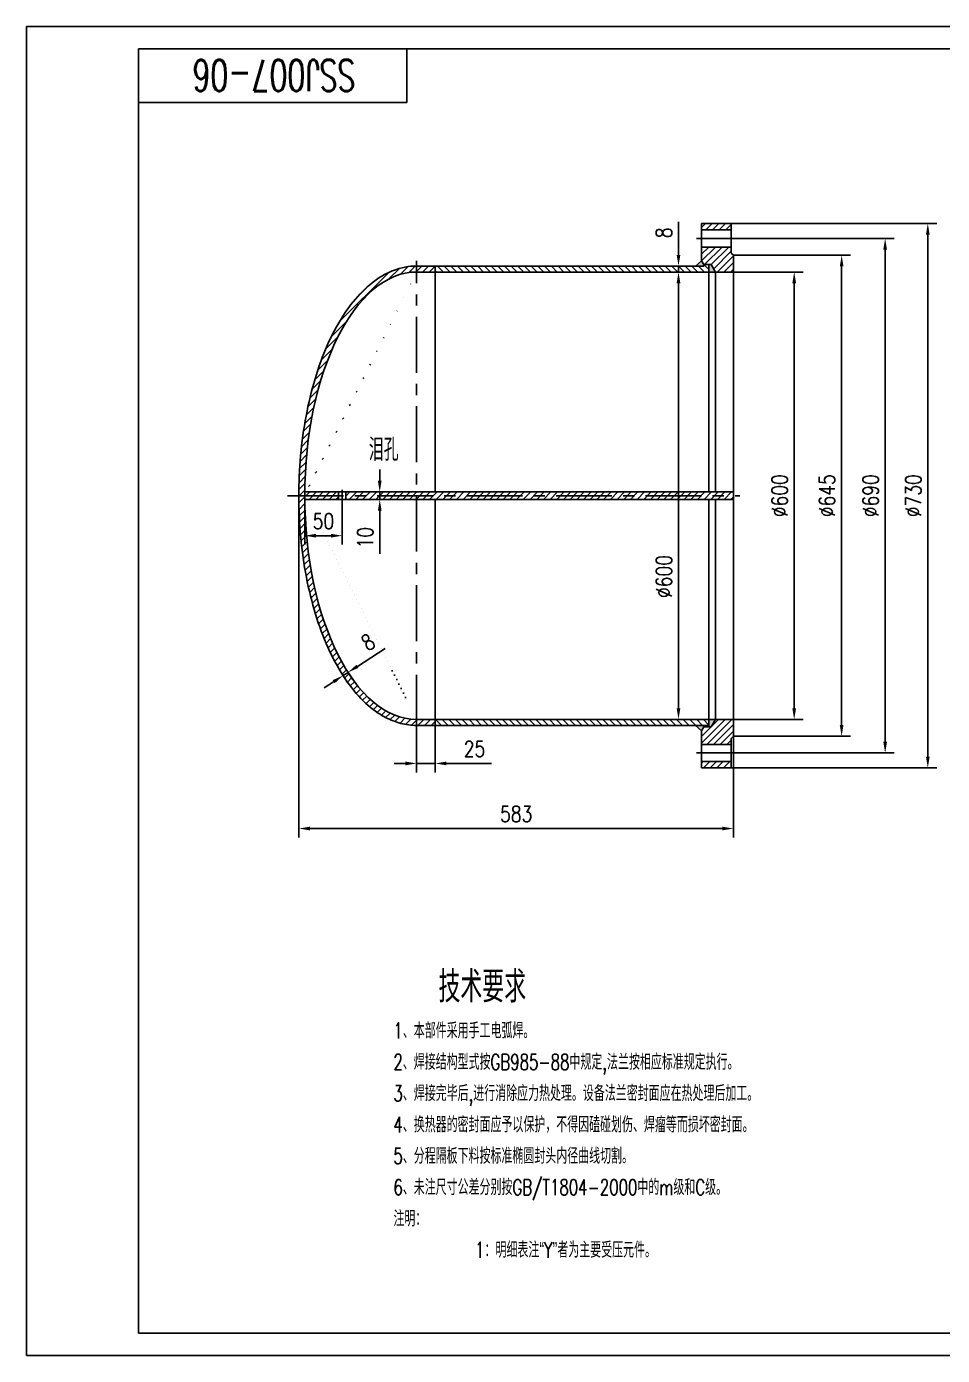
# Model space of a CAD drawing. Header units: millimetres. Extents: x -150 to 2370, y -30 to 1752.
# Drawn here: x -150 to 1078, y -30 to 1752 of the extents above; entities that cross this region are included whole.
import ezdxf
from ezdxf.enums import TextEntityAlignment as Align

# ---------------------------------------------------------------- set-up
doc = ezdxf.new("R2010")
doc.units = ezdxf.units.MM
doc.header["$LTSCALE"] = 60
doc.linetypes.add('CENTER', pattern=[2, 1.25, -0.25, 0.25, -0.25])
for name, color, linetype in [('1轮廓实线层', 7, 'Continuous'), ('2细线层', 4, 'Continuous'), ('3中心线层', 1, 'CENTER'), ('5剖面线层', 2, 'Continuous'), ('6文字层', 3, 'Continuous'), ('7标注层', 4, 'Continuous'), ('图框层', 7, 'Continuous')]:
    doc.layers.add(name, color=color, linetype=linetype)
doc.styles.add('PC_TEXTSTYLE', font='romans.shx', dxfattribs={"width": 0.8, "bigfont": 'hzfs.shx'})
doc.styles.add('TH_GBDIM', font='romans.shx', dxfattribs={"width": 0.8, "bigfont": 'gbcbig.shx'})
doc.dimstyles.new('TH_GBDIM', dxfattribs={"dimscale": 6, "dimtxt": 3.5, "dimasz": 2.5, "dimexe": 2, "dimexo": 0, "dimgap": 1.5, "dimtad": 1, "dimdec": 1, "dimzin": 0, "dimdsep": 46, "dimtxsty": 'TH_GBDIM', "dimcen": 2.5, "dimclrd": 130, "dimclre": 130, "dimclrt": 3, "dimadec": 0, "dimazin": 0, "dimtfac": 0.714286, "dimtdec": 1, "dimtmove": 0, "dimatfit": 3, "dimfxl": 0, "dimtolj": 1, "dimtzin": 0, "dimlwd": -1, "dimlwe": -1, "dimarcsym": 0})
pattern_1 = [(45, (0, 0), (-4.490128060534576, 4.490128060534577), [])]

# ---------------------------------------------------------------- blocks, each defined once
blk = doc.blocks.new('*D4')
at = {"layer": '7标注层', "color": 130}
for p, q in [((373.1424201369073, 807.8634507546103), (373.1424201369073, 751.8582081074533)), ((398.1424201369073, 814.8634507546103), (398.1424201369073, 751.8582081074533)), ((358.1424201369073, 763.8582081074533), (343.1424201369073, 763.8582081074533)), ((373.1424201369073, 763.8582081074533), (398.1424201369073, 763.8582081074533)), ((413.1424201369073, 763.8582081074533), (473.3424201369073, 763.8582081074533))]:
    blk.add_line(p, q, dxfattribs=at)
for points in [[(358.1424201369073, 766.3582081074533), (358.1424201369073, 761.3582081074533), (373.1424201369073, 763.8582081074533)], [(413.1424201369073, 766.3582081074533), (413.1424201369073, 761.3582081074533), (398.1424201369073, 763.8582081074533)]]:
    blk.add_solid(points, dxfattribs=at)
at = {"layer": 'Defpoints', "color": 0}
for p in [(373.1424201369073, 807.8634507546103), (398.1424201369073, 814.8634507546103), (398.1424201369073, 763.8582081074533)]:
    blk.add_point(p, dxfattribs=at)
at = {"layer": '7标注层', "color": 3, "insert": (450.7424201369073, 783.3582081074533), "char_height": 21, "attachment_point": 5, "style": 'TH_GBDIM'}
blk.add_mtext('\\A1;25{}{}', dxfattribs=at)
blk = doc.blocks.new('*D5')
at = {"layer": '7标注层', "color": 130}
for p, q in [((323.6525918877128, 1142.863474983841), (323.6525918877128, 1157.863474983841)), ((323.6525918877128, 1127.863474983841), (311.6525918877128, 1127.863474983841)), ((323.6525918877128, 1127.863474983841), (323.6525918877128, 1117.863474983841)), ((323.6525918877128, 1117.863474983841), (311.6525918877128, 1117.863474983841)), ((323.6525918877128, 1102.863474983841), (323.6525918877128, 1045.063474983841))]:
    blk.add_line(p, q, dxfattribs=at)
for points in [[(321.1525918877128, 1142.863474983841), (326.1525918877128, 1142.863474983841), (323.6525918877128, 1127.863474983841)], [(321.1525918877128, 1102.863474983841), (326.1525918877128, 1102.863474983841), (323.6525918877128, 1117.863474983841)]]:
    blk.add_solid(points, dxfattribs=at)
at = {"layer": 'Defpoints', "color": 0}
for p in [(323.6525918877128, 1127.863474983841), (323.6525918877128, 1117.863474983841), (323.6525918877128, 1117.863474983841)]:
    blk.add_point(p, dxfattribs=at)
at = {"layer": '7标注层', "color": 3, "insert": (304.1525918877126, 1066.463474983841), "char_height": 21, "attachment_point": 5, "rotation": 90, "style": 'TH_GBDIM'}
blk.add_mtext('\\A1;10{}{}', dxfattribs=at)
blk = doc.blocks.new('*D7')
at = {"layer": '7标注层', "color": 130}
for p, q in [((765.1424743411017, 1422.863474983841), (712.3200130007976, 1422.863474983841)), ((724.3200130007975, 837.8634749838407), (724.3200130007976, 1407.863474983841)), ((765.1424743411017, 822.8634749838407), (712.3200130007975, 822.8634749838407))]:
    blk.add_line(p, q, dxfattribs=at)
for points in [[(721.8200130007976, 1407.863474983841), (726.8200130007976, 1407.863474983841), (724.3200130007976, 1422.863474983841)], [(721.8200130007975, 837.8634749838407), (726.8200130007975, 837.8634749838407), (724.3200130007975, 822.8634749838407)]]:
    blk.add_solid(points, dxfattribs=at)
at = {"layer": 'Defpoints', "color": 0}
for p in [(724.3200130007976, 1422.863474983841), (765.1424743411017, 1422.863474983841), (765.1424743411017, 822.8634749838407)]:
    blk.add_point(p, dxfattribs=at)
at = {"layer": '7标注层', "color": 3, "insert": (704.8200130007974, 1014.487770492809), "char_height": 21, "attachment_point": 5, "rotation": 90, "style": 'TH_GBDIM'}
blk.add_mtext('\\A1;%%c600{}{}', dxfattribs=at)
blk = doc.blocks.new('*D8')
at = {"layer": '7标注层', "color": 130}
for p, q in [((724.3200130007976, 1445.863474983841), (724.3200130007976, 1490.063474983841)), ((747.1424743411015, 1430.863474983841), (712.3200130007976, 1430.863474983841)), ((724.3200130007976, 1422.863474983841), (724.3200130007976, 1430.863474983841)), ((765.1424743411017, 1422.863474983841), (712.3200130007976, 1422.863474983841)), ((724.3200130007976, 1407.863474983841), (724.3200130007976, 1392.863474983841))]:
    blk.add_line(p, q, dxfattribs=at)
for points in [[(721.8200130007976, 1445.863474983841), (726.8200130007976, 1445.863474983841), (724.3200130007976, 1430.863474983841)], [(721.8200130007976, 1407.863474983841), (726.8200130007976, 1407.863474983841), (724.3200130007976, 1422.863474983841)]]:
    blk.add_solid(points, dxfattribs=at)
at = {"layer": 'Defpoints', "color": 0}
for p in [(724.3200130007976, 1430.863474983841), (747.1424743411015, 1430.863474983841), (765.1424743411017, 1422.863474983841)]:
    blk.add_point(p, dxfattribs=at)
at = {"layer": '7标注层', "color": 3, "insert": (704.8200130007974, 1475.463474983841), "char_height": 21, "attachment_point": 5, "rotation": 90, "style": 'TH_GBDIM'}
blk.add_mtext('\\A1;8{}{}', dxfattribs=at)
blk = doc.blocks.new('*D9')
at = {"layer": '7标注层', "color": 130}
for p, q in [((798.1424743411021, 1422.863474983841), (891.4906990368241, 1422.863474983841)), ((879.4906990368241, 1407.863474983841), (879.490699036824, 837.8634749838411)), ((798.1424743411017, 822.8634749838411), (891.490699036824, 822.8634749838411))]:
    blk.add_line(p, q, dxfattribs=at)
for points in [[(876.9906990368241, 1407.863474983841), (881.9906990368241, 1407.863474983841), (879.4906990368241, 1422.863474983841)], [(876.990699036824, 837.8634749838411), (881.990699036824, 837.8634749838411), (879.490699036824, 822.8634749838411)]]:
    blk.add_solid(points, dxfattribs=at)
at = {"layer": 'Defpoints', "color": 0}
for p in [(798.1424743411021, 1422.863474983841), (798.1424743411017, 822.8634749838411), (879.490699036824, 822.8634749838411)]:
    blk.add_point(p, dxfattribs=at)
at = {"layer": '7标注层', "color": 3, "insert": (859.9906990368239, 1122.863474983841), "char_height": 21, "attachment_point": 5, "rotation": 90, "style": 'TH_GBDIM'}
blk.add_mtext('\\A1;%%c600{}{}', dxfattribs=at)
blk = doc.blocks.new('*D10')
at = {"layer": '7标注层', "color": 130}
for p, q in [((798.1424743411021, 1445.363474983841), (955.139244047267, 1445.363474983841)), ((943.139244047267, 1430.363474983841), (943.1392440472669, 815.3634749838407)), ((798.1424743411017, 800.3634749838407), (955.1392440472669, 800.3634749838407))]:
    blk.add_line(p, q, dxfattribs=at)
for points in [[(940.639244047267, 1430.363474983841), (945.639244047267, 1430.363474983841), (943.139244047267, 1445.363474983841)], [(940.6392440472669, 815.3634749838407), (945.6392440472669, 815.3634749838407), (943.1392440472669, 800.3634749838407)]]:
    blk.add_solid(points, dxfattribs=at)
at = {"layer": 'Defpoints', "color": 0}
for p in [(798.1424743411021, 1445.363474983841), (798.1424743411017, 800.3634749838407), (943.1392440472669, 800.3634749838407)]:
    blk.add_point(p, dxfattribs=at)
at = {"layer": '7标注层', "color": 3, "insert": (923.6392440472667, 1122.863474983841), "char_height": 21, "attachment_point": 5, "rotation": 90, "style": 'TH_GBDIM'}
blk.add_mtext('\\A1;%%c645{}{}', dxfattribs=at)
blk = doc.blocks.new('*D11')
at = {"layer": '7标注层', "color": 130}
for p, q in [((802.6125935199884, 1467.863474983841), (1013.480058173331, 1467.863474983841)), ((1001.480058173331, 792.8634749838407), (1001.480058173331, 1452.863474983841)), ((802.6125935199884, 777.8634749838407), (1013.480058173331, 777.8634749838407))]:
    blk.add_line(p, q, dxfattribs=at)
for points in [[(998.9800581733311, 1452.863474983841), (1003.980058173331, 1452.863474983841), (1001.480058173331, 1467.863474983841)], [(998.980058173331, 792.8634749838407), (1003.980058173331, 792.8634749838407), (1001.480058173331, 777.8634749838407)]]:
    blk.add_solid(points, dxfattribs=at)
at = {"layer": 'Defpoints', "color": 0}
for p in [(802.6125935199884, 1467.863474983841), (1001.480058173331, 1467.863474983841), (802.6125935199884, 777.8634749838407)]:
    blk.add_point(p, dxfattribs=at)
at = {"layer": '7标注层', "color": 3, "insert": (981.9800581733309, 1122.863474983841), "char_height": 21, "attachment_point": 5, "rotation": 90, "style": 'TH_GBDIM'}
blk.add_mtext('\\A1;%%c690{}{}', dxfattribs=at)
blk = doc.blocks.new('*D12')
at = {"layer": '7标注层', "color": 130}
for p, q in [((795.1424743411021, 1487.863474983841), (1070.67439698655, 1487.863474983841)), ((1058.67439698655, 1472.863474983841), (1058.67439698655, 772.8634749838407)), ((795.1424743411017, 757.8634749838407), (1070.67439698655, 757.8634749838407))]:
    blk.add_line(p, q, dxfattribs=at)
for points in [[(1056.17439698655, 1472.863474983841), (1061.17439698655, 1472.863474983841), (1058.67439698655, 1487.863474983841)], [(1056.17439698655, 772.8634749838407), (1061.17439698655, 772.8634749838407), (1058.67439698655, 757.8634749838407)]]:
    blk.add_solid(points, dxfattribs=at)
at = {"layer": 'Defpoints', "color": 0}
for p in [(795.1424743411021, 1487.863474983841), (795.1424743411017, 757.8634749838407), (1058.67439698655, 757.8634749838407)]:
    blk.add_point(p, dxfattribs=at)
at = {"layer": '7标注层', "color": 3, "insert": (1039.174396986549, 1122.863474983841), "char_height": 21, "attachment_point": 5, "rotation": 90, "style": 'TH_GBDIM'}
blk.add_mtext('\\A1;%%c730{}{}', dxfattribs=at)
blk = doc.blocks.new('*D15')
at = {"layer": '7标注层', "color": 130}
for p, q in [((293.7313618684075, 894.0722065147401), (330.8984857565363, 917.9938473841389)), ((261.7777562318464, 873.5061094225634), (249.1644788942461, 865.387905507609)), ((274.3910335694467, 881.6243133375178), (281.1180845308072, 885.9540025997858)), ((274.3910335694466, 881.624313337518), (280.8855967014101, 871.5336914674376)), ((281.1180845308071, 885.954002599786), (287.6126476627707, 875.8633807297056))]:
    blk.add_line(p, q, dxfattribs=at)
for points in [[(292.3783278825817, 896.1744194043401), (295.0843958542332, 891.96999362514), (281.1180845308072, 885.9540025997858)], [(260.4247222460207, 875.6083223121634), (263.1307902176721, 871.4038965329635), (274.3910335694467, 881.6243133375178)]]:
    blk.add_solid(points, dxfattribs=at)
at = {"layer": 'Defpoints', "color": 0}
for p in [(274.3910335694466, 881.624313337518), (281.1180845308071, 885.954002599786), (281.1180845308072, 885.9540025997858)]:
    blk.add_point(p, dxfattribs=at)
at = {"layer": '7标注层', "color": 3, "insert": (308.0678973918313, 926.4893894457971), "char_height": 21, "attachment_point": 5, "rotation": 32.76629174095483, "style": 'TH_GBDIM'}
blk.add_mtext('\\A1;8{}{}', dxfattribs=at)
blk = doc.blocks.new('*D16')
at = {"layer": '7标注层', "color": 130}
for p, q in [((215.1424743411015, 1122.863474983841), (215.1424743411015, 664.5793145172156)), ((798.1424743411017, 800.3634749838407), (798.1424743411017, 664.5793145172156)), ((783.1424743411017, 676.5793145172156), (230.1424743411015, 676.5793145172156))]:
    blk.add_line(p, q, dxfattribs=at)
for points in [[(230.1424743411015, 679.0793145172156), (230.1424743411015, 674.0793145172156), (215.1424743411015, 676.5793145172156)], [(783.1424743411017, 679.0793145172156), (783.1424743411017, 674.0793145172156), (798.1424743411017, 676.5793145172156)]]:
    blk.add_solid(points, dxfattribs=at)
at = {"layer": 'Defpoints', "color": 0}
for p in [(215.1424743411015, 1122.863474983841), (798.1424743411017, 800.3634749838407), (215.1424743411015, 676.5793145172156)]:
    blk.add_point(p, dxfattribs=at)
at = {"layer": '7标注层', "color": 3, "insert": (506.6424743411015, 696.0793145172156), "char_height": 21, "attachment_point": 5, "style": 'TH_GBDIM'}
blk.add_mtext('\\A1;583{}{}', dxfattribs=at)
blk = doc.blocks.new('*D17')
at = {"layer": '7标注层', "color": 130}
for p, q in [((223.1424201369073, 1122.863450753948), (223.1424201369073, 1057.253171418902)), ((273.1424201369073, 1114.30093767583), (273.1424201369073, 1057.253171418902)), ((238.1424201369073, 1069.253171418902), (258.1424201369073, 1069.253171418902))]:
    blk.add_line(p, q, dxfattribs=at)
for points in [[(238.1424201369073, 1071.753171418902), (238.1424201369073, 1066.753171418902), (223.1424201369073, 1069.253171418902)], [(258.1424201369073, 1071.753171418902), (258.1424201369073, 1066.753171418902), (273.1424201369073, 1069.253171418902)]]:
    blk.add_solid(points, dxfattribs=at)
at = {"layer": 'Defpoints', "color": 0}
for p in [(223.1424201369073, 1122.863450753948), (273.1424201369073, 1114.30093767583), (273.1424201369073, 1069.253171418902)]:
    blk.add_point(p, dxfattribs=at)
at = {"layer": '7标注层', "color": 3, "insert": (248.1424201369073, 1088.753171418902), "char_height": 21, "attachment_point": 5, "style": 'TH_GBDIM'}
blk.add_mtext('\\A1;50{}{}', dxfattribs=at)
blk = doc.blocks.new('PC_TYDH_BLOCK')
for p in [(59.99999999999999, 0), (0, -12)]:
    blk.add_line(p, (59.99999999999999, -12))
at = {"layer": '6文字层', "style": 'PC_TEXTSTYLE', "width": 1.625932654096355}
blk.add_attdef('图样代号', text='', height=7, rotation=180, dxfattribs=at).set_placement((58.23961856626534, -2.403184483947882), (2.346171288814418, -2.403184483947882), align=Align.FIT)

msp = doc.modelspace()

# ---------------------------------------------------------------- hatches: boundary and pattern name
at = {"layer": '5剖面线层'}
h = msp.add_hatch(dxfattribs=at)
h.set_pattern_fill('ANSI31', color=256, scale=2, style=0)
h.set_pattern_definition(pattern_1)
h.paths.add_polyline_path([(795.1424743411021, 1487.863474983841), (755.1424743411015, 1487.863474983841), (755.1424743411015, 1479.363474983841), (795.1424743411021, 1479.363474983841)])
h.paths.add_polyline_path([(798.1424743411021, 1445.363474983841), (795.1424743411021, 1448.363474983841), (795.1424743411021, 1456.363474983841), (755.1424743411015, 1456.363474983841), (755.1424743411017, 1438.059627406548), (758.1424743411017, 1432.863474983841), (768.1424743411017, 1432.863474983841), (773.9159770329984, 1422.863474983841), (798.1424743411021, 1422.86347498384)])
h.paths.add_polyline_path([(798.1424743411017, 822.8634749838411), (773.9159770329986, 822.8634749838411), (768.1424743411017, 812.8634749838407), (758.1424743411017, 812.8634749838407), (755.1424743411017, 807.6673225611339), (755.1424743411017, 789.3634749838411), (795.1424743411017, 789.3634749838407), (795.1424743411017, 797.3634749838407), (798.1424743411017, 800.3634749838407)])
h.paths.add_polyline_path([(795.1424743411017, 766.3634749838407), (755.1424743411017, 766.3634749838411), (755.1424743411017, 757.8634749838407), (795.1424743411017, 757.8634749838407)])
h = msp.add_hatch(dxfattribs=at)
h.set_pattern_fill('ANSI31', color=256, scale=2, style=0)
h.set_pattern_definition(pattern_1)
h.paths.add_polyline_path([(398.1424201369073, 1430.86345075461), (373.1424201369077, 1430.86345075461), (373.1424201369077, 1422.86345075461), (398.1424201369073, 1422.86345075461)])
edge = h.paths.add_edge_path()
edge.add_spline(control_points=[(373.1424201369073, 1430.86345075461), (367.942177047436, 1430.86345075461), (362.7422481156423, 1430.373502257524), (352.4259417157959, 1428.42871416052), (347.3099294833833, 1426.974295541166), (337.2293083421105, 1423.139509799375), (332.264623103295, 1420.759562987443), (318.0067474658313, 1412.499779453985), (308.9862590056141, 1405.425106609687), (291.9011483699956, 1388.352143680662), (283.8335004199648, 1378.352114634052), (268.8195043516321, 1355.770803307258), (261.8732382525723, 1343.188426841868), (249.2699797357495, 1315.835803529144), (243.6135667459935, 1301.065537615317), (233.74280669158, 1269.797749009881), (229.5288959547693, 1253.300667456154), (222.6639300514835, 1219.098660210866), (220.0131349382268, 1201.394342431775), (216.3527490621004, 1165.339433158045), (215.343282125727, 1146.989510893316), (215.1514692974141, 1126.69375934894), (215.1424424675369, 1124.778616379407), (215.1424743411018, 1122.863474983841)], knot_values=[0, 0, 0, 0, 0.09398029679767028, 0.09398029679767028, 0.1879605935953406, 0.1879605935953406, 0.2819408903930108, 0.2819408903930108, 0.463363164042803, 0.463363164042803, 0.6447854376925951, 0.6447854376925951, 0.8262077113423872, 0.8262077113423872, 1.007629984992179, 1.007629984992179, 1.189052258641972, 1.189052258641972, 1.370474532291764, 1.370474532291764, 1.551896805941556, 1.551896805941556, 1.57079627047979, 1.57079627047979, 1.57079627047979, 1.57079627047979], degree=3, periodic=0)
edge.add_line((215.1424743411018, 1122.863474983841), (223.1424201369078, 1122.863474983841))
edge.add_ellipse((373.1424201369073, 1122.86345075461), major_axis=(0, -300), ratio=0.5, start_angle=269.0450214981301, end_angle=269.99999537255786, ccw=False)
edge.add_ellipse((373.1424201369073, 1122.86345075461), major_axis=(0, -300), ratio=0.5, start_angle=180, end_angle=269.0450214981301, ccw=False)
edge.add_line((373.1424201369077, 1422.86345075461), (373.1424201369077, 1430.86345075461))
edge = h.paths.add_edge_path()
edge.add_ellipse((373.1424201369073, 1122.86345075461), major_axis=(0, -300), ratio=0.5, start_angle=270.95496924569994, end_angle=360, ccw=False)
edge.add_ellipse((373.1424201369073, 1122.86345075461), major_axis=(0, -300), ratio=0.5, start_angle=269.99999537255786, end_angle=270.95496924569994, ccw=False)
edge.add_line((223.1424201369078, 1122.863474983841), (215.1424743411018, 1122.863474983841))
edge.add_spline(control_points=[(215.1424743411018, 1122.863474983841), (215.1427484325334, 1106.394534352026), (215.812900474574, 1089.925710112714), (218.6337800600854, 1055.518230282172), (220.9475192988198, 1037.63203299621), (227.1583823160709, 1002.952082615849), (231.0552774782095, 986.158955688908), (240.3201658067446, 954.1951223584497), (245.6877621656167, 939.0249069546335), (257.7471082810725, 910.7816136580977), (264.4382912530536, 897.7086531300979), (278.9778049715451, 874.0690062692088), (286.8258213773402, 863.5015035650331), (303.5078099202105, 845.2242994959502), (312.3438458548503, 837.5127206351963), (328.0765616530753, 827.0944910043222), (334.7731132446829, 823.5825045743686), (348.4520285620943, 818.2629563841497), (355.4347574636681, 816.4572578799302), (366.020627076557, 815.0928879835387), (369.5814993616045, 814.8634507546103), (373.1424201369073, 814.8634507546103)], knot_values=[1.57079627047979, 1.57079627047979, 1.57079627047979, 1.57079627047979, 1.733319079591348, 1.733319079591348, 1.91474135324114, 1.91474135324114, 2.096163626890932, 2.096163626890932, 2.277585900540724, 2.277585900540724, 2.459008174190517, 2.459008174190517, 2.640430447840309, 2.640430447840309, 2.821852721490101, 2.821852721490101, 2.949545692582392, 2.949545692582392, 3.077238663674683, 3.077238663674683, 3.141592653589793, 3.141592653589793, 3.141592653589793, 3.141592653589793], degree=3, periodic=0)
edge.add_line((373.1424201369073, 814.8634507546103), (373.1424201369073, 822.8634507546103))
h.paths.add_polyline_path([(398.1424201369073, 822.8634507546102), (373.1424201369073, 822.8634507546103), (373.1424201369073, 814.8634507546102), (398.1424201369073, 814.8634507546103)])
h = msp.add_hatch(dxfattribs=at)
h.set_pattern_fill('ANSI31', color=256, scale=2, angle=90, style=0)
h.set_pattern_definition([(135, (0, 0), (-4.490128060534577, -4.490128060534576), [])])
h.paths.add_polyline_path([(765.1424743411017, 1430.863474983841), (765.1424743411017, 1432.863474983841), (758.1424743411017, 1432.863474983841), (758.1424743411017, 1430.863474983841), (398.1424201369073, 1430.863474983841), (398.1424201369073, 1422.863474983841), (765.1424743411017, 1422.863474983841)])
h.paths.add_polyline_path([(765.1424743411017, 822.8634749838407), (398.1424201369073, 822.8634749838407), (398.1424201369073, 814.8634749838407), (765.1424743411017, 814.8634749838407)])
h = msp.add_hatch(color=256, dxfattribs=at)
h.paths.add_polyline_path([(768.1424743411017, 1432.863474983841), (765.1424743411017, 1432.863474983841), (765.1424743411017, 1430.863474983841), (765.1424743411017, 1422.863474983841), (773.9159770329984, 1422.863474983841)])
h.paths.add_polyline_path([(747.1424743411021, 1430.863474983841), (758.1424743411017, 1430.863474983841), (758.1424743411017, 1432.863474983841), (755.1424743411012, 1438.059627406548)])
h = msp.add_hatch(dxfattribs=at)
h.set_pattern_fill('ANSI31', color=256, scale=2, style=0)
h.set_pattern_definition(pattern_1)
h.paths.add_polyline_path([(798.1424743411019, 1127.863474983841), (373.1424201369075, 1127.863474983841), (373.1424201369075, 1122.863474983841), (798.1424743411019, 1122.863474983841)])
h.paths.add_polyline_path([(798.1424743411019, 1122.863474983841), (373.1424201369075, 1122.863474983841), (373.1424201369075, 1117.863474983841), (798.1424743411019, 1117.863474983841)])
h.paths.add_polyline_path([(373.1424201369075, 1122.863474983841), (278.1424201369073, 1122.863474983841), (278.1424201369073, 1117.863474983841), (373.1424201369075, 1117.863474983841)])
h.paths.add_polyline_path([(373.1424201369075, 1127.863474983841), (278.1424201369073, 1127.863474983841), (278.1424201369073, 1122.863474983841), (373.1424201369075, 1122.863474983841)])
edge = h.paths.add_edge_path()
edge.add_line((268.1424201369073, 1122.863474983841), (223.1424201369078, 1122.863474983841))
edge.add_ellipse((373.1424201369073, 1122.86345075461), major_axis=(0, -300), ratio=0.5, start_angle=269.9999953725579, end_angle=270.9549692456999)
edge.add_line((223.163254715263, 1117.863474983841), (268.1424201369073, 1117.863474983841))
edge.add_line((268.1424201369073, 1117.863474983841), (268.1424201369073, 1122.863474983841))
edge = h.paths.add_edge_path()
edge.add_line((268.1424201369073, 1127.863474983841), (223.1632551191396, 1127.863474983841))
edge.add_ellipse((373.1424201369073, 1122.86345075461), major_axis=(0, -300), ratio=0.5, start_angle=269.0450214981301, end_angle=269.9999953725579)
edge.add_line((223.1424201369078, 1122.863474983841), (268.1424201369073, 1122.86347498384))
edge.add_line((268.1424201369073, 1122.86347498384), (268.1424201369073, 1127.863474983841))
h = msp.add_hatch(color=256, dxfattribs=at)
h.paths.add_polyline_path([(747.1424743411012, 814.8634749838407), (755.1424743411017, 807.6673225611339), (758.1424743411017, 812.8634749838407), (758.1424743411012, 814.8634749838407)])
h.paths.add_polyline_path([(773.9159770329984, 822.8634749838411), (765.1424743411021, 822.8634749838407), (765.1424743411017, 814.8634749838407), (765.1424743411017, 812.8634749838407), (768.1424743411017, 812.8634749838407)])

# ---------------------------------------------------------------- linework, layer by layer
for p, q in [((755.1424743411017, 1487.863474983841), (795.1424743411021, 1487.863474983841)), ((755.1424743411017, 1438.059627406548), (755.1424743411017, 1487.863474983841)), ((755.1424743411017, 1479.363474983841), (795.1424743411021, 1479.363474983841)), ((795.1424743411021, 1487.863474983841), (795.1424743411021, 1448.363474983841)), ((755.1424743411017, 1456.363474983841), (795.1424743411021, 1456.363474983841)), ((798.1424743411021, 1445.363474983841), (795.1424743411021, 1448.363474983841)), ((798.1424743411021, 1445.363474983841), (798.1424743411017, 800.3634749838407)), ((398.1424201369073, 1430.86345075461), (373.1424201369073, 1430.86345075461)), ((758.1424743411017, 1430.863474983841), (398.1424201369077, 1430.863474983841)), ((398.1424201369073, 1127.863474983841), (398.1424201369073, 1430.86345075461)), ((747.1424743411017, 1430.863474983841), (755.1424743411017, 1438.059627406548)), ((758.1424743411017, 1432.863474983841), (755.1424743411017, 1438.059627406548)), ((768.1424743411017, 1432.863474983841), (758.1424743411017, 1432.863474983841)), ((758.1424743411017, 1432.863474983841), (758.1424743411017, 1430.863474983841)), ((765.1424743411017, 1430.863474983841), (765.1424743411017, 1432.863474983841)), ((765.1424743411021, 1422.863474983841), (765.1424743411021, 1430.863474983841)), ((765.1424743411017, 1430.863474983841), (765.1424743411017, 1127.863474983841)), ((768.1424743411017, 1432.863474983841), (773.9159770329984, 1422.863474983841)), ((398.1424201369073, 1422.86345075461), (373.1424201369073, 1422.86345075461)), ((765.142474341102, 1422.863474983841), (398.1424201369077, 1422.863474983841)), ((765.1424743411021, 1422.863474983841), (755.1424743411017, 1422.863474983841)), ((765.1424743411017, 1422.863474983841), (773.9159770329984, 1422.863474983841)), ((798.1424743411021, 1422.863474983841), (773.9159770329984, 1422.863474983841)), ((773.915977032998, 1127.86347498384), (773.9159770329984, 1422.863474983841)), ((223.1632551191396, 1127.863474983841), (798.1424743411017, 1127.863474983841)), ((268.1424201369073, 1127.863474983841), (268.1424201369073, 1117.863474983841)), ((278.1424201369073, 1127.863474983841), (278.1424201369073, 1117.863474983841)), ((223.1632547152631, 1117.863474983841), (798.1424743411017, 1117.863474983841)), ((398.1424201369073, 814.8634507546103), (398.1424201369073, 1117.863474983841)), ((765.1424743411017, 814.8634749838407), (765.1424743411017, 1117.863474983841)), ((773.915977032998, 1117.863474983841), (773.9159770329984, 822.8634749838407)), ((373.1424201369073, 822.8634507546103), (398.1424201369073, 822.8634507546103)), ((765.1424743411017, 822.8634749838407), (398.1424201369073, 822.8634749838407)), ((765.1424743411017, 822.8634749838407), (773.9159770329984, 822.8634749838411)), ((768.1424743411017, 812.8634749838407), (773.9159770329984, 822.8634749838407)), ((773.9159770329984, 822.8634749838411), (798.1424743411017, 822.8634749838411)), ((373.1424201369073, 814.8634507546103), (398.1424201369073, 814.8634507546103)), ((765.1424743411017, 814.8634749838407), (398.1424201369073, 814.8634749838407)), ((747.1424743411017, 814.8634749838407), (755.1424743411017, 807.6673225611339)), ((758.1424743411017, 812.8634749838407), (755.1424743411017, 807.6673225611339)), ((755.1424743411017, 757.8634749838407), (755.1424743411017, 807.6673225611339)), ((758.1424743411018, 812.8634749838407), (758.1424743411017, 814.8634749838407)), ((768.1424743411017, 812.8634749838407), (758.1424743411021, 812.8634749838407)), ((765.1424743411017, 814.8634749838407), (765.1424743411017, 812.8634749838407)), ((755.1424743411017, 789.3634749838411), (795.1424743411017, 789.3634749838407)), ((798.1424743411017, 800.3634749838407), (795.1424743411017, 797.3634749838407)), ((795.1424743411017, 797.3634749838407), (795.1424743411017, 757.8634749838407)), ((755.1424743411017, 766.3634749838411), (795.1424743411017, 766.3634749838407)), ((795.1424743411017, 757.8634749838407), (755.1424743411017, 757.8634749838407))]:
    msp.add_line(p, q)
msp.add_ellipse((373.1424201369073, 1122.86345075461), major_axis=(0, -300), ratio=0.5, start_param=3.141592653589793, end_param=6.283185307179586)
msp.add_open_spline([(373.1424201369073, 1430.86345075461), (367.942177047436, 1430.86345075461), (362.7422481156423, 1430.373502257524), (352.4259417157959, 1428.42871416052), (347.3099294833833, 1426.974295541166), (337.2293083421105, 1423.139509799375), (332.264623103295, 1420.759562987443), (318.0067474658313, 1412.499779453985), (308.9862590056141, 1405.425106609687), (291.9011483699956, 1388.352143680662), (283.8335004199648, 1378.352114634052), (268.8195043516321, 1355.770803307258), (261.8732382525723, 1343.188426841868), (249.2699797357495, 1315.835803529144), (243.6135667459935, 1301.065537615317), (233.74280669158, 1269.797749009881), (229.5288959547693, 1253.300667456154), (222.6639300514835, 1219.098660210866), (220.0131349382268, 1201.394342431775), (216.3527490621004, 1165.339433158045), (215.343282125727, 1146.989510893316), (214.9958498426158, 1110.227635483111), (215.6578957474676, 1091.816369341469), (218.6337800600854, 1055.518230282172), (220.9475192988198, 1037.63203299621), (227.1583823160709, 1002.952082615849), (231.0552774782095, 986.158955688908), (240.3201658067446, 954.1951223584497), (245.6877621656167, 939.0249069546335), (257.7471082810725, 910.7816136580977), (264.4382912530536, 897.7086531300979), (278.9778049715451, 874.0690062692088), (286.8258213773402, 863.5015035650331), (303.5078099202105, 845.2242994959502), (312.3438458548503, 837.5127206351963), (328.0765616530753, 827.0944910043222), (334.7731132446829, 823.5825045743686), (348.4520285620943, 818.2629563841497), (355.4347574636681, 816.4572578799302), (366.020627076557, 815.0928879835387), (369.5814993616045, 814.8634507546103), (373.1424201369073, 814.8634507546103)], degree=3, knots=[0, 0, 0, 0, 0.09398029679767028, 0.09398029679767028, 0.1879605935953406, 0.1879605935953406, 0.2819408903930108, 0.2819408903930108, 0.463363164042803, 0.463363164042803, 0.6447854376925951, 0.6447854376925951, 0.8262077113423872, 0.8262077113423872, 1.007629984992179, 1.007629984992179, 1.189052258641972, 1.189052258641972, 1.370474532291764, 1.370474532291764, 1.551896805941556, 1.551896805941556, 1.733319079591348, 1.733319079591348, 1.91474135324114, 1.91474135324114, 2.096163626890932, 2.096163626890932, 2.277585900540724, 2.277585900540724, 2.459008174190517, 2.459008174190517, 2.640430447840309, 2.640430447840309, 2.821852721490101, 2.821852721490101, 2.949545692582392, 2.949545692582392, 3.077238663674683, 3.077238663674683, 3.141592653589793, 3.141592653589793, 3.141592653589793, 3.141592653589793])
at = {"layer": '1轮廓实线层'}
for p, q in [((0, 0), (0, 1722)), ((2340, 1722), (0, 1722)), ((0, 0), (2340, 0))]:
    msp.add_line(p, q, dxfattribs=at)
at = {"layer": '2细线层'}
for p, q in [((-150, -30), (-150, 1752)), ((2370, 1752), (-150, 1752)), ((-150, -30), (2370, -30))]:
    msp.add_line(p, q, dxfattribs=at)
at = {"layer": '3中心线层'}
for p, q in [((748.5204388228244, 1467.863474983841), (802.6125935199884, 1467.863474983841)), ((373.1424201369073, 807.8634507546103), (373.1424201369077, 1437.86345075461)), ((200.1203394925137, 1122.863474983841), (806.5465284755523, 1122.863474983841)), ((273.1424201369073, 1130.564661430522), (273.1424201369073, 1114.30093767583)), ((748.520438822824, 777.8634749838411), (802.6125935199884, 777.8634749838407))]:
    msp.add_line(p, q, dxfattribs=at)

# ---------------------------------------------------------------- block references
at = {"layer": '图框层'}
ref = msp.add_blockref('PC_TYDH_BLOCK', (0, 1722), dxfattribs=dict(at, xscale=6, yscale=6, zscale=6))
ref.add_attrib('图样代号', 'SSJ007-06', dxfattribs={"layer": '6文字层', "height": 42, "rotation": 180, "style": 'PC_TEXTSTYLE', "width": 0.667}).set_placement((181.7573695652393, 1707.580893096313), align=Align.CENTER)

# ---------------------------------------------------------------- texts
at = {"layer": '6文字层', "style": 'PC_TEXTSTYLE', "width": 0.6669999957084656}
msp.add_text('泪孔', height=30, dxfattribs=at).set_placement((308.9001028823404, 1169.63637957973))
at = {"layer": '6文字层', "style": 'PC_TEXTSTYLE', "width": 0.699999988079071}
msp.add_text('技术要求', height=42, dxfattribs=at).set_placement((461.1924577278733, 430.724344039898), align=Align.BOTTOM_CENTER)
for s, p in [('1、本部件采用手工电弧焊。', (342.0010027748954, 388.724344039898)), ('2、焊接结构型式按GB985-88中规定,法兰按相应标准规定执行。', (342.0010027748954, 346.724344039898)), ('3、焊接完毕后,进行消除应力热处理。设备法兰密封面应在热处理后加工。', (342.0010027748954, 304.724344039898)), ('4、换热器的密封面应予以保护，不得因磕碰划伤、焊瘤等而损坏密封面。', (342.0010027748954, 262.724344039898)), ('5、分程隔板下料按标准椭圆封头内径曲线切割。', (342.0010027748954, 220.724344039898)), ('6、未注尺寸公差分别按GB/T1804-2000中的m级和C级。', (342.0010027748954, 178.724344039898)), ('注明：', (342.0010027748954, 136.724344039898)), ('          1：明细表注“Y”者为主要受压元件。', (342.0010027748954, 94.72434403989797))]:
    msp.add_text(s, height=21, dxfattribs=at).set_placement(p, align=Align.BOTTOM_LEFT)

# ---------------------------------------------------------------- dimensions: what is measured, and where the dimension line sits
at = {"layer": '7标注层'}
for base, p1, p2, text, picture, middle in [((724.3200130007976, 1430.863474983841), (765.1424743411017, 1422.863474983841), (747.1424743411015, 1430.863474983841), '8{}{}', '*D8', (704.8200130007974, 1475.463474983841)), ((1058.67439698655, 757.8634749838407), (795.1424743411021, 1487.863474983841), (795.1424743411017, 757.8634749838407), '%%c730{}{}', '*D12', (1039.174396986549, 1122.863474983841)), ((1001.480058173331, 1467.863474983841), (802.6125935199884, 777.8634749838407), (802.6125935199884, 1467.863474983841), '%%c690{}{}', '*D11', (981.9800581733309, 1122.863474983841)), ((943.1392440472669, 800.3634749838407), (798.1424743411021, 1445.363474983841), (798.1424743411017, 800.3634749838407), '%%c645{}{}', '*D10', (923.6392440472667, 1122.863474983841)), ((879.490699036824, 822.8634749838411), (798.1424743411021, 1422.863474983841), (798.1424743411017, 822.8634749838411), '%%c600{}{}', '*D9', (859.9906990368239, 1122.863474983841)), ((323.6525918877128, 1117.863474983841), (323.6525918877128, 1127.863474983841), (323.6525918877128, 1117.863474983841), '10{}{}', '*D5', (304.1525918877126, 1066.463474983841))]:
    dim = msp.add_linear_dim(base=base, p1=p1, p2=p2, angle=90, text=text, dimstyle='TH_GBDIM', override={"dimgap": 1.5, "dimtad": 1, "dimjust": 0, "dimse1": 0, "dimse2": 0, "dimsd1": 0, "dimsd2": 0, "dimclrt": 3, "dimtvp": 0}, dxfattribs=at)
    dim.commit()
    dim.dimension.update_dxf_attribs({"geometry": picture, "text_midpoint": middle})
dim = msp.add_linear_dim(base=(724.3200130007976, 1422.863474983841), p1=(765.1424743411017, 822.8634749838407), p2=(765.1424743411017, 1422.863474983841), angle=90, text='%%c600{}{}', dimstyle='TH_GBDIM', override={"dimgap": 1.5, "dimtad": 1, "dimjust": 0, "dimse1": 0, "dimse2": 0, "dimsd1": 0, "dimsd2": 0, "dimclrt": 3, "dimtvp": 0}, dxfattribs=at)
dim.commit()
dim.dimension.update_dxf_attribs({"geometry": '*D7', "text_midpoint": (724.3200130007974, 1014.487770492809), "dimtype": 160})
for base, p1, p2, text, picture, middle in [((215.1424743411015, 676.5793145172156), (798.1424743411017, 800.3634749838407), (215.1424743411015, 1122.863474983841), '583{}{}', '*D16', (506.6424743411015, 696.0793145172156)), ((273.1424201369073, 1069.253171418902), (223.1424201369073, 1122.863450753948), (273.1424201369073, 1114.30093767583), '50{}{}', '*D17', (248.1424201369073, 1088.753171418902)), ((398.1424201369073, 763.8582081074533), (373.1424201369073, 807.8634507546103), (398.1424201369073, 814.8634507546103), '25{}{}', '*D4', (450.7424201369073, 783.3582081074533))]:
    dim = msp.add_linear_dim(base=base, p1=p1, p2=p2, text=text, dimstyle='TH_GBDIM', override={"dimgap": 1.5, "dimtad": 1, "dimjust": 0, "dimse1": 0, "dimse2": 0, "dimsd1": 0, "dimsd2": 0, "dimclrt": 3, "dimtvp": 0}, dxfattribs=at)
    dim.commit()
    dim.dimension.update_dxf_attribs({"geometry": picture, "text_midpoint": middle})
dim = msp.add_aligned_dim(p1=(274.3910335694466, 881.6243133375181), p2=(281.1180845308072, 885.954002599786), distance=-1.9140331114421477e-13, text='8{}{}', dimstyle='TH_GBDIM', override={"dimgap": 1.5, "dimtad": 1, "dimjust": 0, "dimse1": 0, "dimse2": 0, "dimsd1": 0, "dimsd2": 0, "dimclrt": 3, "dimtvp": 0}, dxfattribs=at)
dim.commit()
dim.dimension.update_dxf_attribs({"geometry": '*D15', "text_midpoint": (308.0678973918313, 926.4893894457971)})

doc.saveas('drawing.dxf')
